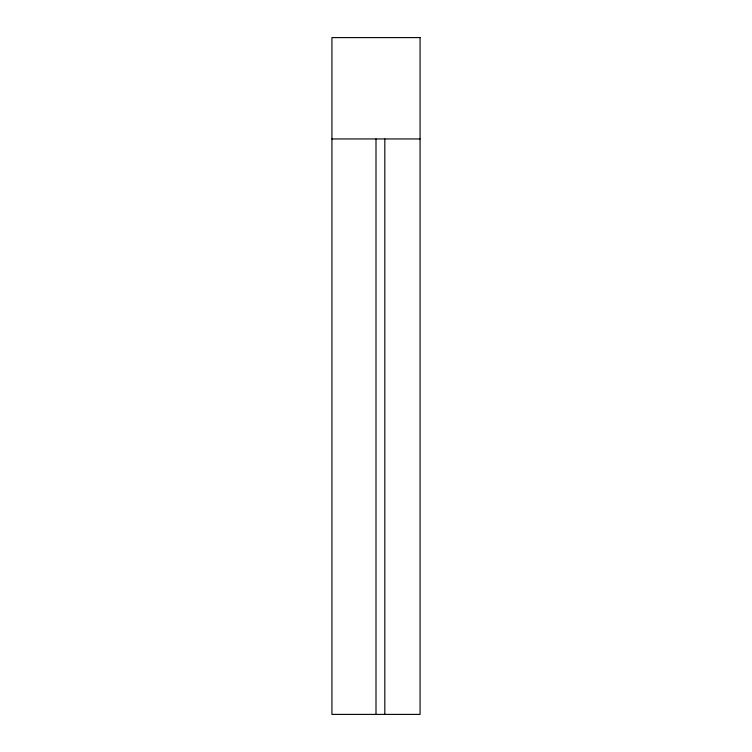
<?xml version="1.0" encoding="UTF-8"?>
<svg xmlns="http://www.w3.org/2000/svg" width="752" height="752" viewBox="0 0 752 752"><rect width="100%" height="100%" fill="white"/><g stroke="black" fill="none" stroke-linecap="round" stroke-linejoin="round"><path stroke-width="1.13" d="M331.933 138.951L420.067 138.951M384.817 138.951L384.817 714.4M376 138.951L376 714.4M420.067 37.6L331.933 37.6L331.933 714.4L420.067 714.4L420.067 37.6"/></g></svg>
